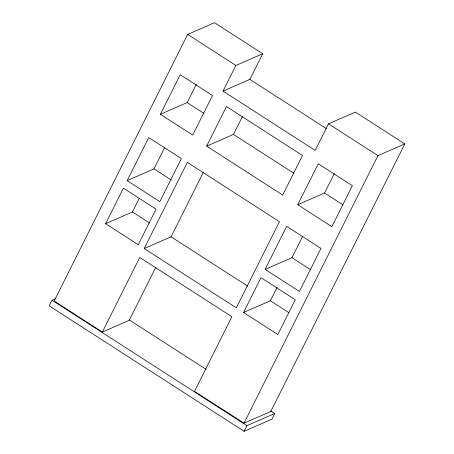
<?xml version="1.0" encoding="UTF-8"?>
<svg xmlns="http://www.w3.org/2000/svg" width="454" height="454" viewBox="0 0 454 454"><rect width="100%" height="100%" fill="white"/><g stroke="black" fill="none" stroke-linecap="round" stroke-linejoin="round"><path stroke-width="0.68" d="M55.91 298.539L52.028 300.236L49.208 305.871L244.099 431.3L271.895 419.161L274.721 413.52L270.55 410.836M102.383 332.05L139.736 257.458L231.886 316.761L194.528 391.354L243.98 423.179L270.817 411.46L404.792 143.912L355.346 112.087L328.509 123.811L315.184 150.416L223.033 91.112L249.87 79.393L262.718 53.742L214.481 22.7L187.644 34.419L54.151 301.008L102.383 332.05L129.22 320.331L155.813 267.23M105.6 223.686L123.403 188.132L156.057 209.152L138.254 244.7L105.6 223.686L132.437 211.967L139.31 198.245M127.165 180.618L148.73 137.556L181.384 158.571L159.819 201.638L127.165 180.618L154.002 168.899L164.785 147.368M160.376 114.306L180.193 74.728L212.495 95.516L192.678 135.093L160.376 114.306L187.213 102.581L196.338 84.365M144.207 248.531L187.337 162.401L279.482 221.705L236.352 307.835L144.207 248.531L171.044 236.812L203.392 172.214M223.033 91.112L235.881 65.461L262.718 53.742M206.649 146.131L226.467 106.559L302.478 155.478L282.66 195.05L206.649 146.131L233.487 134.412L242.606 116.196M243.565 312.477L260.988 277.683L295.27 299.748L277.848 334.541L243.565 312.477L270.402 300.758L277.059 287.473M265.13 269.409L286.695 226.347L320.978 248.406L299.413 291.474L265.13 269.409L291.967 257.69L302.756 236.159M297.756 204.72L318.265 163.763L352.372 185.714L331.863 226.671L297.756 204.72L324.593 193.001L334.377 173.468M243.98 423.179L377.955 155.631L404.792 143.912M244.099 431.3L246.925 425.665L274.721 413.52M328.509 123.811L377.955 155.631M187.644 34.419L235.881 65.461M249.87 79.393L326.562 128.749M187.213 102.581L203.659 113.165M324.593 193.001L342.827 204.731M233.487 134.412L294.056 173.394M154.002 168.899L171.22 179.983M291.967 257.69L310.882 269.863M132.437 211.967L149.655 223.045M171.044 236.812L247.736 286.168M270.402 300.758L288.727 312.545M129.294 319.928L206.178 369.414M52.028 300.236L246.925 425.665"/></g></svg>
